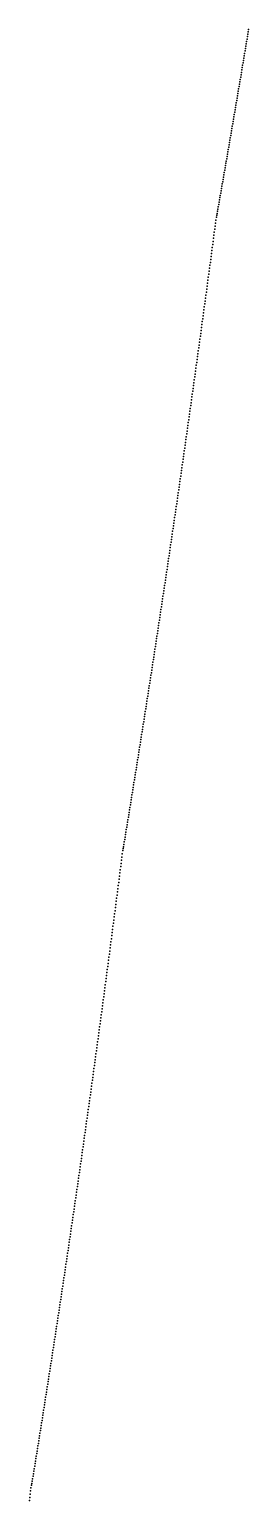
# Model space of a CAD drawing. Header units: metres. Extents: x 0 to 360, y 46 to 216.
# Drawn here: x 13.21 to 19.41, y 132.74 to 174.32 of the extents above; entities that cross this region are included whole.
import ezdxf

# ---------------------------------------------------------------- set-up
doc = ezdxf.new("R2010")
doc.units = ezdxf.units.M

msp = doc.modelspace()

# ---------------------------------------------------------------- linework, layer by layer
for p in [(19.404, 174.255), (19.415, 174.323), (19.336, 173.85), (19.347, 173.917), (19.359, 173.985), (19.37, 174.052), (19.381, 174.12), (19.392, 174.188), (19.268, 173.446), (19.28, 173.513), (19.291, 173.58), (19.302, 173.647), (19.314, 173.715), (19.325, 173.782), (19.201, 173.044), (19.212, 173.11), (19.223, 173.177), (19.235, 173.244), (19.246, 173.311), (19.257, 173.379), (19.133, 172.643), (19.144, 172.71), (19.156, 172.776), (19.167, 172.843), (19.178, 172.91), (19.19, 172.977), (19.054, 172.178), (19.065, 172.245), (19.077, 172.311), (19.088, 172.377), (19.099, 172.444), (19.111, 172.51), (19.122, 172.577), (18.986, 171.782), (18.998, 171.848), (19.009, 171.914), (19.02, 171.98), (19.032, 172.046), (19.043, 172.112), (18.919, 171.387), (18.93, 171.453), (18.941, 171.519), (18.953, 171.584), (18.964, 171.65), (18.975, 171.716), (18.84, 170.929), (18.851, 170.994), (18.862, 171.06), (18.874, 171.125), (18.885, 171.19), (18.896, 171.256), (18.907, 171.322), (18.772, 170.538), (18.783, 170.603), (18.795, 170.668), (18.806, 170.733), (18.817, 170.798), (18.828, 170.864), (18.704, 170.149), (18.715, 170.214), (18.727, 170.278), (18.738, 170.343), (18.749, 170.408), (18.761, 170.473), (18.625, 169.697), (18.636, 169.761), (18.648, 169.826), (18.659, 169.89), (18.67, 169.955), (18.682, 170.019), (18.693, 170.084), (18.557, 169.311), (18.568, 169.376), (18.58, 169.44), (18.591, 169.504), (18.602, 169.568), (18.614, 169.633), (18.478, 168.846), (18.489, 168.932), (18.501, 169.018), (18.512, 169.074), (18.523, 169.119), (18.535, 169.183), (18.546, 169.247), (18.433, 168.504), (18.444, 168.589), (18.455, 168.675), (18.467, 168.761), (18.376, 168.078), (18.387, 168.163), (18.399, 168.248), (18.41, 168.333), (18.421, 168.419), (18.32, 167.655), (18.331, 167.739), (18.342, 167.824), (18.353, 167.909), (18.365, 167.993), (18.263, 167.233), (18.274, 167.317), (18.286, 167.401), (18.297, 167.486), (18.308, 167.57), (18.206, 166.813), (18.218, 166.897), (18.229, 166.981), (18.24, 167.065), (18.252, 167.149), (18.15, 166.396), (18.161, 166.479), (18.172, 166.563), (18.184, 166.646), (18.195, 166.73), (18.093, 165.98), (18.104, 166.063), (18.116, 166.146), (18.127, 166.229), (18.138, 166.313), (18.036, 165.567), (18.048, 165.649), (18.059, 165.732), (18.07, 165.815), (18.082, 165.898), (17.98, 165.155), (17.991, 165.238), (18.002, 165.32), (18.014, 165.402), (18.025, 165.484), (17.923, 164.746), (17.934, 164.828), (17.946, 164.91), (17.957, 164.991), (17.968, 165.073), (17.866, 164.338), (17.878, 164.42), (17.889, 164.501), (17.9, 164.583), (17.912, 164.664), (17.798, 163.852), (17.809, 163.933), (17.821, 164.014), (17.832, 164.095), (17.844, 164.176), (17.855, 164.257), (17.741, 163.449), (17.753, 163.529), (17.764, 163.61), (17.775, 163.69), (17.787, 163.771), (17.685, 163.048), (17.696, 163.128), (17.707, 163.208), (17.719, 163.288), (17.73, 163.368), (17.628, 162.648), (17.639, 162.728), (17.651, 162.808), (17.662, 162.888), (17.673, 162.967), (17.571, 162.251), (17.582, 162.33), (17.594, 162.409), (17.605, 162.489), (17.616, 162.568), (17.503, 161.776), (17.514, 161.855), (17.526, 161.934), (17.537, 162.013), (17.548, 162.092), (17.56, 162.171), (17.446, 161.383), (17.457, 161.461), (17.469, 161.54), (17.48, 161.619), (17.492, 161.697), (17.389, 160.991), (17.401, 161.07), (17.412, 161.148), (17.423, 161.226), (17.435, 161.304), (17.321, 160.524), (17.332, 160.602), (17.344, 160.68), (17.355, 160.757), (17.366, 160.835), (17.378, 160.913), (17.264, 160.137), (17.276, 160.214), (17.287, 160.291), (17.298, 160.369), (17.31, 160.446), (17.207, 159.751), (17.219, 159.828), (17.23, 159.905), (17.241, 159.982), (17.253, 160.059), (17.139, 159.291), (17.15, 159.367), (17.162, 159.444), (17.173, 159.521), (17.185, 159.597), (17.196, 159.674), (17.082, 158.909), (17.093, 158.985), (17.105, 159.061), (17.116, 159.138), (17.128, 159.214), (17.014, 158.453), (17.025, 158.529), (17.037, 158.605), (17.048, 158.681), (17.059, 158.757), (17.071, 158.833), (16.957, 158.076), (16.968, 158.151), (16.98, 158.227), (16.991, 158.302), (17.002, 158.378), (16.889, 157.625), (16.9, 157.7), (16.911, 157.775), (16.923, 157.85), (16.934, 157.925), (16.945, 158), (16.832, 157.251), (16.843, 157.325), (16.854, 157.4), (16.866, 157.475), (16.877, 157.55), (16.763, 156.804), (16.775, 156.879), (16.786, 156.953), (16.797, 157.027), (16.809, 157.102), (16.82, 157.176), (16.706, 156.434), (16.718, 156.508), (16.729, 156.582), (16.74, 156.656), (16.752, 156.73), (16.638, 155.992), (16.649, 156.066), (16.661, 156.139), (16.672, 156.213), (16.683, 156.287), (16.695, 156.36), (16.569, 155.553), (16.581, 155.626), (16.592, 155.699), (16.604, 155.772), (16.615, 155.845), (16.626, 155.919), (16.501, 155.116), (16.512, 155.188), (16.524, 155.261), (16.535, 155.334), (16.547, 155.407), (16.558, 155.48), (16.444, 154.753), (16.455, 154.826), (16.467, 154.898), (16.478, 154.97), (16.49, 155.043), (16.375, 154.32), (16.387, 154.392), (16.398, 154.464), (16.41, 154.537), (16.421, 154.609), (16.432, 154.681), (16.307, 153.89), (16.318, 153.962), (16.33, 154.033), (16.341, 154.105), (16.353, 154.177), (16.364, 154.249), (16.238, 153.462), (16.25, 153.533), (16.261, 153.605), (16.273, 153.676), (16.284, 153.747), (16.296, 153.819), (16.17, 153.036), (16.181, 153.107), (16.193, 153.178), (16.204, 153.249), (16.216, 153.32), (16.227, 153.391), (16.113, 152.683), (16.124, 152.754), (16.136, 152.824), (16.147, 152.895), (16.158, 152.966), (16.044, 152.262), (16.056, 152.332), (16.067, 152.402), (16.079, 152.472), (16.09, 152.543), (16.101, 152.613), (15.976, 151.843), (15.987, 151.912), (15.999, 151.982), (16.01, 152.052), (16.021, 152.122), (16.033, 152.192), (15.907, 151.426), (15.919, 151.495), (15.93, 151.564), (15.941, 151.634), (15.953, 151.703), (15.964, 151.773), (15.838, 151.019), (15.85, 151.11), (15.861, 151.171), (15.873, 151.218), (15.884, 151.287), (15.896, 151.356), (15.781, 150.569), (15.793, 150.659), (15.804, 150.749), (15.816, 150.839), (15.827, 150.929), (15.736, 150.211), (15.747, 150.301), (15.758, 150.39), (15.77, 150.48), (15.678, 149.766), (15.69, 149.855), (15.701, 149.944), (15.713, 150.033), (15.724, 150.122), (15.621, 149.324), (15.633, 149.412), (15.644, 149.5), (15.655, 149.589), (15.667, 149.678), (15.564, 148.884), (15.575, 148.971), (15.587, 149.059), (15.598, 149.147), (15.61, 149.235), (15.518, 148.533), (15.53, 148.621), (15.541, 148.708), (15.552, 148.796), (15.461, 148.098), (15.472, 148.185), (15.484, 148.272), (15.495, 148.359), (15.507, 148.446), (15.404, 147.665), (15.415, 147.751), (15.426, 147.838), (15.438, 147.924), (15.449, 148.011), (15.346, 147.234), (15.358, 147.32), (15.369, 147.406), (15.381, 147.492), (15.392, 147.578), (15.289, 146.806), (15.3, 146.891), (15.312, 146.977), (15.323, 147.062), (15.335, 147.148), (15.243, 146.465), (15.255, 146.55), (15.266, 146.635), (15.278, 146.721), (15.186, 146.041), (15.197, 146.126), (15.209, 146.21), (15.22, 146.295), (15.232, 146.38), (15.129, 145.62), (15.14, 145.704), (15.151, 145.788), (15.163, 145.872), (15.174, 145.957), (15.071, 145.201), (15.083, 145.284), (15.094, 145.368), (15.106, 145.452), (15.117, 145.536), (15.014, 144.784), (15.025, 144.867), (15.037, 144.95), (15.048, 145.034), (15.06, 145.117), (14.957, 144.37), (14.968, 144.452), (14.979, 144.535), (14.991, 144.618), (15.002, 144.701), (14.899, 143.958), (14.911, 144.04), (14.922, 144.122), (14.934, 144.205), (14.945, 144.287), (14.842, 143.548), (14.853, 143.63), (14.865, 143.711), (14.876, 143.793), (14.888, 143.875), (14.773, 143.059), (14.784, 143.14), (14.796, 143.222), (14.807, 143.303), (14.819, 143.385), (14.83, 143.466), (14.716, 142.654), (14.727, 142.735), (14.738, 142.816), (14.75, 142.897), (14.761, 142.978), (14.658, 142.252), (14.67, 142.332), (14.681, 142.412), (14.693, 142.493), (14.704, 142.574), (14.601, 141.851), (14.612, 141.931), (14.624, 142.011), (14.635, 142.091), (14.647, 142.171), (14.543, 141.453), (14.555, 141.533), (14.566, 141.612), (14.578, 141.692), (14.589, 141.771), (14.474, 140.978), (14.486, 141.057), (14.497, 141.136), (14.509, 141.215), (14.52, 141.294), (14.532, 141.374), (14.417, 140.585), (14.428, 140.663), (14.44, 140.742), (14.451, 140.821), (14.463, 140.899), (14.359, 140.193), (14.371, 140.272), (14.382, 140.35), (14.394, 140.428), (14.405, 140.506), (14.302, 139.804), (14.313, 139.882), (14.325, 139.96), (14.336, 140.038), (14.348, 140.115), (14.233, 139.34), (14.245, 139.417), (14.256, 139.494), (14.268, 139.572), (14.279, 139.649), (14.29, 139.727), (14.176, 138.956), (14.187, 139.032), (14.199, 139.109), (14.21, 139.186), (14.222, 139.263), (14.107, 138.497), (14.118, 138.573), (14.13, 138.649), (14.141, 138.726), (14.153, 138.802), (14.164, 138.879), (14.049, 138.117), (14.061, 138.193), (14.072, 138.269), (14.084, 138.345), (14.095, 138.421), (13.98, 137.663), (13.991, 137.739), (14.003, 137.814), (14.015, 137.89), (14.026, 137.965), (14.038, 138.041), (13.922, 137.288), (13.934, 137.363), (13.945, 137.438), (13.957, 137.513), (13.968, 137.588), (13.853, 136.84), (13.865, 136.914), (13.876, 136.989), (13.888, 137.063), (13.899, 137.138), (13.911, 137.213), (13.796, 136.469), (13.807, 136.543), (13.819, 136.617), (13.83, 136.691), (13.842, 136.765), (13.727, 136.026), (13.738, 136.099), (13.75, 136.173), (13.761, 136.247), (13.773, 136.321), (13.784, 136.395), (13.658, 135.586), (13.669, 135.659), (13.681, 135.732), (13.692, 135.805), (13.704, 135.879), (13.715, 135.952), (13.6, 135.221), (13.612, 135.294), (13.623, 135.367), (13.635, 135.44), (13.646, 135.513), (13.531, 134.786), (13.543, 134.858), (13.554, 134.931), (13.566, 135.003), (13.577, 135.076), (13.589, 135.148), (13.462, 134.354), (13.473, 134.426), (13.485, 134.498), (13.496, 134.57), (13.508, 134.642), (13.519, 134.714), (13.393, 133.924), (13.404, 133.996), (13.416, 134.067), (13.427, 134.139), (13.439, 134.21), (13.45, 134.282), (13.324, 133.497), (13.335, 133.568), (13.347, 133.639), (13.358, 133.711), (13.37, 133.782), (13.381, 133.853), (13.254, 133.101), (13.266, 133.177), (13.277, 133.216), (13.289, 133.285), (13.301, 133.356), (13.312, 133.427), (13.208, 132.738), (13.22, 132.828), (13.231, 132.919), (13.243, 133.01)]:
    msp.add_point(p)

doc.saveas('drawing.dxf')
